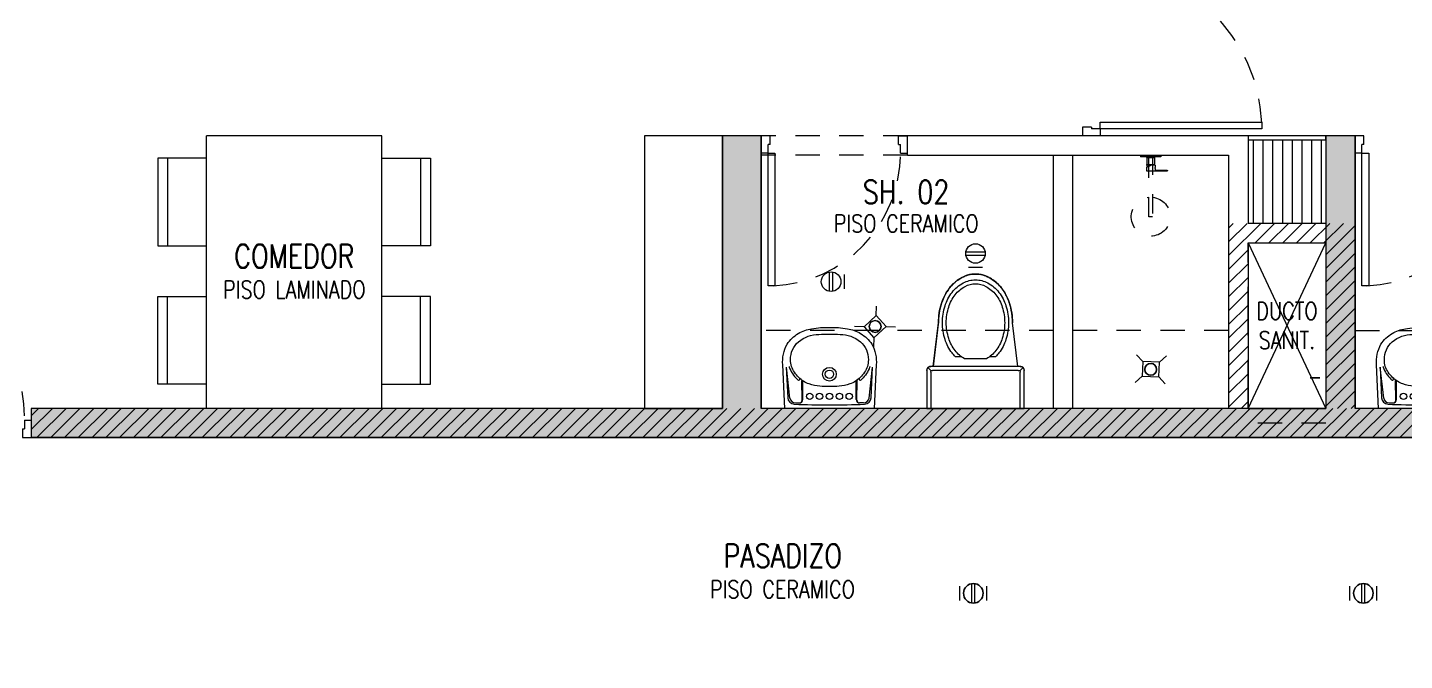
# Model space of a CAD drawing. Header units: millimetres. Extents: x 3738 to 3833, y 1327 to 1657.
# Drawn here: x 3781.5 to 3788.58, y 1488.12 to 1491.37 of the extents above; entities that cross this region are included whole.
import ezdxf
from ezdxf.enums import TextEntityAlignment as Align

# ---------------------------------------------------------------- set-up
doc = ezdxf.new("R2010")
doc.units = ezdxf.units.MM
for name, pattern in [('HIDDEN', [0.375, 0.25, -0.125]), ('HIDDEN2', [0.1875, 0.125, -0.0625]), ('X-REF_DP_Arquitectura$0$HIDDEN', [0.375, 0.25, -0.125])]:
    doc.linetypes.add(name, pattern=pattern)
doc.layers.get('0').update_dxf_attribs({"color": 251, "lineweight": 9})
for name, color, linetype, lineweight in [('A-07', 251, 'Continuous', 13), ('A-LINEAS', 251, 'Continuous', 13), ('A-MOBILIARIO', 251, 'Continuous', 13), ('A-MURO BAJO', 251, 'Continuous', 13), ('A-MUROS', 251, 'Continuous', 13), ('A-PROYECCIONES', 251, 'HIDDEN2', 13), ('A-SANITARIOS', 251, 'Continuous', 13), ('A-TEXTO-ACABADO PISO', 251, 'Continuous', 13), ('A-TEXTO-AMBIENTE', 251, 'Continuous', 13), ('A_20_Estructuras', 251, 'Continuous', 13), ('A_30_DispositivosSanit', 251, 'Continuous', 13), ('A_50_TextoAmbiente', 251, 'Continuous', 13), ('A_50_TextoIndicaciones', 251, 'Continuous', 13), ('A_50_Vigas', 251, 'X-REF_DP_Arquitectura$0$HIDDEN', 13), ('A_60_HatchEstructuras', 251, 'Continuous', 13), ('DLP_MOBILIARIO FIJO', 251, 'Continuous', 13), ('MURO CF 120', 251, 'Continuous', 13), ('MURO CF 60', 251, 'Continuous', 13)]:
    doc.layers.add(name, color=color, linetype=linetype, lineweight=lineweight)
doc.styles.add('ROMANS', font='romans.shx', dxfattribs={"width": 0.8})
pattern_1 = [(45, (131.3, -47.8), (-0.035355339, 0.035355339), [])]

# ---------------------------------------------------------------- blocks, each defined once
blk = doc.blocks.new('ESTRUC_P1')
at = {"layer": 'A_60_HatchEstructuras'}
h = blk.add_hatch(color=256, dxfattribs=at)
h.dxf.hatch_style = 1
h.paths.add_polyline_path([(21.1, -4.925), (21.525, -4.925), (21.525, -4.775), (19.25, -4.775), (19.25, -4.925), (20.9, -4.925), (20.9, -6.175), (18.5, -6.175), (18.5, -4.775), (18.35, -4.775), (18.35, -6.175), (15.45, -6.175), (15.45, -4.775), (15.25, -4.775), (15.25, -6.175), (11.7, -6.175), (11.7, -6.325), (21.1, -6.325)])
h.paths.add_polyline_path([(21.7, -7.525), (11.7, -7.525), (11.7, -7.675), (15.25, -7.675), (15.25, -9.075), (15.45, -9.075), (15.45, -7.675), (18.8, -7.675), (18.8, -9.075), (18.95, -9.075), (18.95, -7.675), (21.5, -7.675), (21.5, -8.925), (19.7, -8.925), (19.7, -9.075), (21.7, -9.075)])
at = {"layer": 'A_20_Estructuras'}
blk.add_lwpolyline([(21.1, -4.925), (21.525, -4.925), (21.525, -4.775), (19.25, -4.775), (19.25, -4.925), (20.9, -4.925), (20.9, -6.175), (18.5, -6.175), (18.5, -4.775), (18.35, -4.775), (18.35, -6.175), (15.45, -6.175), (15.45, -4.775), (15.25, -4.775), (15.25, -6.175), (11.7, -6.175), (11.7, -6.325), (21.1, -6.325)], close=True, dxfattribs=at)
at = {"layer": 'A_20_Estructuras', "linetype": 'HIDDEN', "ltscale": 0.5, "elevation": 0}
blk.add_lwpolyline([(18.35, -6.25), (17.95, -6.25)], dxfattribs=at)
at = {"layer": 'A_50_Vigas', "elevation": 0}
blk.add_lwpolyline([(17.95, -6.175), (17.95, -5.325), (18.35, -5.325)], dxfattribs=at)
blk = doc.blocks.new('*U258')
for p, q in [((0.01, 0.855), (0.01, 0.9)), ((0.055, 0.855), (0.01, 0.855)), ((0.1, 0.865), (0.055, 0.865)), ((0.055, 0.855), (0.055, 0.865)), ((0.1, 0.865), (0.1, 0.9)), ((0.055, 0.045), (0.01, 0.045)), ((0.01, 0.045), (0.01, 0)), ((0.055, 0.045), (0.055, 0.035)), ((0.1, 0.035), (0.055, 0.035)), ((0.1, 0.035), (0.1, 0))]:
    blk.add_line(p, q)
blk.add_lwpolyline([(0.93, 0.07), (0.93, 0.035), (0.1, 0.035), (0.1, 0.07)], close=True)
at = {"color": 7, "linetype": 'HIDDEN2'}
blk.add_arc((0.0995, 0.0339), 0.8311, 2.23015, 89.96723, dxfattribs=at)
blk = doc.blocks.new('*U281')
for p, q in [((0.01, 0.705), (0.01, 0.75)), ((0.1, 0.715), (0.055, 0.715)), ((0.055, 0.705), (0.055, 0.715)), ((0.1, 0.715), (0.1, 0.75)), ((0.055, 0.705), (0.01, 0.705)), ((0.055, 0.045), (0.01, 0.045)), ((0.01, 0.045), (0.01, 0)), ((0.055, 0.045), (0.055, 0.035)), ((0.1, 0.035), (0.055, 0.035)), ((0.1, 0.035), (0.1, 0))]:
    blk.add_line(p, q)
blk.add_lwpolyline([(0.78, 0.07), (0.78, 0.035), (0.1, 0.035), (0.1, 0.07)], close=True)
at = {"color": 7, "linetype": 'HIDDEN2'}
blk.add_arc((0.0996, 0.0341), 0.6809, 2.23015, 89.96723, dxfattribs=at)
blk = doc.blocks.new('BOWL-ITALGRIF_VARADERO_01')
for p, q in [((-0.2032, -0.1971), (-0.2208, -0.038)), ((0.2032, -0.1971), (0.2208, -0.038)), ((-0.1404, -0.2077), (-0.1424, -0.1083)), ((-0.1375, -0.205), (-0.1375, -0.1117)), ((0.1375, -0.205), (0.1375, -0.1117)), ((0.1404, -0.2077), (0.1424, -0.1083)), ((-0.1753, -0.222), (-0.1544, -0.222)), ((0.1753, -0.222), (0.1544, -0.222))]:
    blk.add_line(p, q)
for points in [[(-0.0917, 0.1589, -0.02989), (-0.0456, 0.1646, -0.007822), (0.0456, 0.1646, -0.02989), (0.0918, 0.1589, -0.091737), (0.1601, 0.1343, -0.112496), (0.2175, 0.0792, -0.147885), (0.2402, -0.0257), (0.23, -0.25), (-0.23, -0.25), (-0.2402, -0.0257, -0.147885), (-0.2175, 0.0792, -0.112496), (-0.1601, 0.1343, -0.091737)], [(-0.0496, -0.1363, -0.062677), (-0.1048, -0.1249, -0.110639), (-0.1576, -0.091, -0.120976), (-0.195, -0.0344, -0.061198), (-0.2, 0, -0.21707), (-0.1593, 0.092, -0.174983), (-0.0545, 0.1298, -0.010618), (0, 0.131, -0.010618), (0.0545, 0.1298, -0.174983), (0.1593, 0.092, -0.21707), (0.2, 0, -0.061198), (0.195, -0.0344, -0.120976), (0.1576, -0.091, -0.110639), (0.1048, -0.1249, -0.062677), (0.0496, -0.1363, -0.017583), (0, -0.138, -0.017583)]]:
    blk.add_lwpolyline(points, format="xyb", close=True)
for points in [[(-0.2216, -0.0381), (-0.2145, -0.1954, 0.390823), (-0.1807, -0.2288, 0.017524), (0.1807, -0.2288, 0.390823), (0.2145, -0.1954), (0.2216, -0.0381)], [(-0.2072, -0.035, 0.005), (-0.2064, -0.038, 0.121292), (-0.166, -0.0996, 0.007977), (-0.1624, -0.1031)], [(0.2072, -0.035, -0.005), (0.2064, -0.038, -0.121292), (0.166, -0.0996, -0.007977), (0.1624, -0.1031)]]:
    blk.add_lwpolyline(points, format="xyb")
for centre, radius in [((0, -0.075), 0.035), ((0, -0.075), 0.0215), ((-0.1015, -0.1885), 0.0165), ((-0.051, -0.1885), 0.0165), ((0, -0.1885), 0.0165), ((0.051, -0.1885), 0.0165), ((0.1015, -0.1885), 0.0165)]:
    blk.add_circle(centre, radius)
for centre, radius, start, end in [((-0.1583, -0.0987), 0.006, 226.64309, 46.64309), ((-0.1404, -0.1083), 0.002, 54.36186, 181.13739), ((-0.1355, -0.1117), 0.002, 56.71088, 180), ((0.1048, -0.1249), 9.094947017729287e-16, 0, 217.6714), ((0.1355, -0.1117), 0.002, 0, 123.28912), ((0.1404, -0.1083), 0.002, 358.86261, 125.63814), ((0.1583, -0.0987), 0.006, 133.35691, 313.35691), ((-0.1753, -0.194), 0.028, 186.31112, 270), ((-0.1545, -0.205), 0.017, 270, 0), ((-0.1544, -0.208), 0.014, 270, 1.13739), ((0.1545, -0.205), 0.017, 180, 270), ((0.1544, -0.208), 0.014, 178.86261, 270), ((0.1753, -0.194), 0.028, 270, 353.68888)]:
    blk.add_arc(centre, radius, start, end)
blk = doc.blocks.new('SIFON JET_PLANTA')
for p, q in [((-0.215, 0.2181, 0), (-0.44, 0.19, 0)), ((-0.215, -0.23, 0), (-0.215, 0.23, 0)), ((-0.2091, 0.2441, 0), (-0.1921, 0.2271, 0)), ((-0.195, 0.25, 0), (0, 0.25, 0)), ((-0.195, -0.22, 0), (-0.195, 0.22, 0)), ((-0.185, 0.23, 0), (0, 0.23, 0)), ((0, 0.25, 0), (0, -0.25, 0)), ((-0.265, 0.0718, 0), (-0.265, 0.1028, 0)), ((-0.255, -0.0562, 0), (-0.255, 0.0562, 0)), ((-0.265, -0.1028, 0), (-0.265, -0.0718, 0)), ((-0.215, -0.2181, 0), (-0.44, -0.19, 0)), ((-0.2091, -0.2441, 0), (-0.1921, -0.2271, 0)), ((0, -0.25, 0), (-0.195, -0.25, 0)), ((0, -0.23, 0), (-0.185, -0.23, 0))]:
    blk.add_line(p, q)
at = {"extrusion": (-2.64698e-23, 6.61744e-24, -1)}
for p, q in [((-0.4322, 0.191, 0), (-0.215, 0.2181, 0)), ((-0.215, 0.2278, 0), (-0.2149, 0.2323, 0)), ((-0.215, 0.2234, 0), (-0.215, 0.2278, 0)), ((-0.215, 0.2181, 0), (-0.215, 0.2234, 0)), ((-0.2149, 0.2323, 0), (-0.2142, 0.2356, 0)), ((-0.2142, 0.2356, 0), (-0.2129, 0.239, 0)), ((-0.2129, 0.239, 0), (-0.211, 0.2419, 0)), ((-0.211, 0.2419, 0), (-0.2091, 0.2441, 0)), ((-0.2091, 0.2441, 0), (-0.2077, 0.2455, 0)), ((-0.2077, 0.2455, 0), (-0.2055, 0.247, 0)), ((-0.2055, 0.247, 0), (-0.2007, 0.2492, 0)), ((-0.2007, 0.2492, 0), (-0.195, 0.25, 0)), ((-0.195, 0.25, 0), (-0.195, 0.25, 0)), ((-0.195, 0.25, 0), (-0.1605, 0.25, 0)), ((-0.1605, 0.25, 0), (-0.0975, 0.25, 0)), ((-0.0975, 0.25, 0), (-0.0323, 0.25, 0)), ((-0.0323, 0.25, 0), (0, 0.25, 0)), ((0, 0.25, 0), (0, -0.25, 0)), ((-0.6106, 0.1389, 0), (-0.6061, 0.142, 0)), ((-0.6061, 0.142, 0), (-0.6, 0.1461, 0)), ((-0.6, 0.1461, 0), (-0.5963, 0.1484, 0)), ((-0.5963, 0.1484, 0), (-0.5908, 0.1517, 0)), ((-0.5908, 0.1517, 0), (-0.5862, 0.1543, 0)), ((-0.5862, 0.1543, 0), (-0.5794, 0.158, 0)), ((-0.5794, 0.158, 0), (-0.5693, 0.1629, 0)), ((-0.5693, 0.1629, 0), (-0.5517, 0.1703, 0)), ((-0.5517, 0.1703, 0), (-0.5465, 0.1722, 0)), ((-0.5465, 0.1722, 0), (-0.5385, 0.1749, 0)), ((-0.5385, 0.1749, 0), (-0.5346, 0.176, 0)), ((-0.5346, 0.176, 0), (-0.5265, 0.1784, 0)), ((-0.5265, 0.1784, 0), (-0.5216, 0.1797, 0)), ((-0.5216, 0.1797, 0), (-0.5148, 0.1813, 0)), ((-0.5148, 0.1813, 0), (-0.5079, 0.1829, 0)), ((-0.5079, 0.1829, 0), (-0.5016, 0.1842, 0)), ((-0.5016, 0.1842, 0), (-0.4865, 0.1867, 0)), ((-0.4865, 0.1867, 0), (-0.4763, 0.188, 0)), ((-0.4763, 0.188, 0), (-0.4726, 0.1884, 0)), ((-0.4726, 0.1884, 0), (-0.4636, 0.1892, 0)), ((-0.4636, 0.1892, 0), (-0.4549, 0.1897, 0)), ((-0.4549, 0.1897, 0), (-0.449, 0.1899, 0)), ((-0.449, 0.1899, 0), (-0.44, 0.19, 0)), ((-0.44, 0.19, 0), (-0.4322, 0.191, 0)), ((-0.6722, 0.0699, 0), (-0.6705, 0.0728, 0)), ((-0.6705, 0.0728, 0), (-0.669, 0.0755, 0)), ((-0.669, 0.0755, 0), (-0.6672, 0.0785, 0)), ((-0.6672, 0.0785, 0), (-0.665, 0.082, 0)), ((-0.665, 0.082, 0), (-0.6634, 0.0845, 0)), ((-0.6634, 0.0845, 0), (-0.6611, 0.088, 0)), ((-0.6611, 0.088, 0), (-0.657, 0.0936, 0)), ((-0.657, 0.0936, 0), (-0.6534, 0.0984, 0)), ((-0.657, 0.0936, 0), (-0.657, 0.0936, 0)), ((-0.6534, 0.0984, 0), (-0.6503, 0.1023, 0)), ((-0.6534, 0.0984, 0), (-0.6534, 0.0984, 0)), ((-0.6503, 0.1023, 0), (-0.6453, 0.108, 0)), ((-0.6453, 0.108, 0), (-0.6386, 0.1152, 0)), ((-0.6386, 0.1152, 0), (-0.6326, 0.121, 0)), ((-0.6326, 0.121, 0), (-0.6299, 0.1235, 0)), ((-0.6299, 0.1235, 0), (-0.6251, 0.1276, 0)), ((-0.6251, 0.1276, 0), (-0.6206, 0.1314, 0)), ((-0.6206, 0.1314, 0), (-0.6168, 0.1344, 0)), ((-0.6168, 0.1344, 0), (-0.6106, 0.1389, 0)), ((-0.69, 0, 0), (-0.6899, 0.0044, 0)), ((-0.6899, 0.0044, 0), (-0.6897, 0.0096, 0)), ((-0.6897, 0.0096, 0), (-0.6893, 0.014, 0)), ((-0.6893, 0.014, 0), (-0.6887, 0.0194, 0)), ((-0.6887, 0.0194, 0), (-0.6881, 0.0236, 0)), ((-0.6881, 0.0236, 0), (-0.6872, 0.0284, 0)), ((-0.6881, 0.0236, 0), (-0.6881, 0.0236, 0)), ((-0.6872, 0.0284, 0), (-0.6867, 0.031, 0)), ((-0.6867, 0.031, 0), (-0.6855, 0.0361, 0)), ((-0.6855, 0.0361, 0), (-0.6838, 0.0421, 0)), ((-0.6855, 0.0361, 0), (-0.6855, 0.0361, 0)), ((-0.6838, 0.0421, 0), (-0.6819, 0.048, 0)), ((-0.6838, 0.0421, 0), (-0.6838, 0.0421, 0)), ((-0.6819, 0.048, 0), (-0.6804, 0.0521, 0)), ((-0.6804, 0.0521, 0), (-0.6793, 0.0547, 0)), ((-0.6793, 0.0547, 0), (-0.6779, 0.0582, 0)), ((-0.6779, 0.0582, 0), (-0.6745, 0.0655, 0)), ((-0.6745, 0.0655, 0), (-0.6722, 0.0699, 0)), ((-0.6745, 0.0655, 0), (-0.6745, 0.0655, 0)), ((-0.6899, -0.0065, 0), (-0.69, 0, 0)), ((-0.6896, -0.0111, 0), (-0.6899, -0.0065, 0)), ((-0.6891, -0.0164, 0), (-0.6896, -0.0111, 0)), ((-0.6881, -0.0232, 0), (-0.6891, -0.0164, 0)), ((-0.6876, -0.0264, 0), (-0.6881, -0.0232, 0)), ((-0.687, -0.0296, 0), (-0.6876, -0.0264, 0)), ((-0.6864, -0.0321, 0), (-0.687, -0.0296, 0)), ((-0.6855, -0.0361, 0), (-0.6864, -0.0321, 0)), ((-0.6838, -0.0419, 0), (-0.6855, -0.0361, 0)), ((-0.6827, -0.0457, 0), (-0.6838, -0.0419, 0)), ((-0.6814, -0.0492, 0), (-0.6827, -0.0457, 0)), ((-0.6803, -0.0522, 0), (-0.6814, -0.0492, 0)), ((-0.6792, -0.0551, 0), (-0.6803, -0.0522, 0)), ((-0.6779, -0.0581, 0), (-0.6792, -0.0551, 0)), ((-0.677, -0.0602, 0), (-0.6779, -0.0581, 0)), ((-0.6751, -0.0642, 0), (-0.677, -0.0602, 0)), ((-0.6722, -0.0699, 0), (-0.6751, -0.0642, 0)), ((-0.6706, -0.0727, 0), (-0.6722, -0.0699, 0)), ((-0.6679, -0.0774, 0), (-0.6706, -0.0727, 0)), ((-0.6646, -0.0826, 0), (-0.6679, -0.0774, 0)), ((-0.6623, -0.0862, 0), (-0.6646, -0.0826, 0)), ((-0.6599, -0.0897, 0), (-0.6623, -0.0862, 0)), ((-0.6554, -0.0958, 0), (-0.6599, -0.0897, 0)), ((-0.6494, -0.1032, 0), (-0.6554, -0.0958, 0)), ((-0.6458, -0.1074, 0), (-0.6494, -0.1032, 0)), ((-0.64, -0.1137, 0), (-0.6458, -0.1074, 0)), ((-0.6379, -0.1158, 0), (-0.64, -0.1137, 0)), ((-0.6347, -0.119, 0), (-0.6379, -0.1158, 0)), ((-0.6335, -0.1201, 0), (-0.6347, -0.119, 0)), ((-0.6347, -0.119, 0), (-0.6347, -0.119, 0)), ((-0.6318, -0.1217, 0), (-0.6335, -0.1201, 0)), ((-0.6305, -0.123, 0), (-0.6318, -0.1217, 0)), ((-0.6318, -0.1217, 0), (-0.6318, -0.1217, 0)), ((-0.6288, -0.1244, 0), (-0.6305, -0.123, 0)), ((-0.6276, -0.1255, 0), (-0.6288, -0.1244, 0)), ((-0.6262, -0.1268, 0), (-0.6276, -0.1255, 0)), ((-0.6245, -0.1281, 0), (-0.6262, -0.1268, 0)), ((-0.6235, -0.1291, 0), (-0.6245, -0.1281, 0)), ((-0.6245, -0.1281, 0), (-0.6245, -0.1281, 0)), ((-0.6223, -0.13, 0), (-0.6235, -0.1291, 0)), ((-0.6215, -0.1307, 0), (-0.6223, -0.13, 0)), ((-0.6204, -0.1315, 0), (-0.6215, -0.1307, 0)), ((-0.6193, -0.1324, 0), (-0.6204, -0.1315, 0)), ((-0.6179, -0.1335, 0), (-0.6193, -0.1324, 0)), ((-0.6168, -0.1344, 0), (-0.6179, -0.1335, 0)), ((-0.6153, -0.1355, 0), (-0.6168, -0.1344, 0)), ((-0.6142, -0.1363, 0), (-0.6153, -0.1355, 0)), ((-0.612, -0.1379, 0), (-0.6142, -0.1363, 0)), ((-0.6086, -0.1403, 0), (-0.612, -0.1379, 0)), ((-0.607, -0.1415, 0), (-0.6086, -0.1403, 0)), ((-0.6058, -0.1422, 0), (-0.607, -0.1415, 0)), ((-0.6039, -0.1435, 0), (-0.6058, -0.1422, 0)), ((-0.602, -0.1448, 0), (-0.6039, -0.1435, 0)), ((-0.6004, -0.1458, 0), (-0.602, -0.1448, 0)), ((-0.5987, -0.1469, 0), (-0.6004, -0.1458, 0)), ((-0.5964, -0.1483, 0), (-0.5987, -0.1469, 0)), ((-0.595, -0.1492, 0), (-0.5964, -0.1483, 0)), ((-0.5936, -0.15, 0), (-0.595, -0.1492, 0)), ((-0.5918, -0.1511, 0), (-0.5936, -0.15, 0)), ((-0.5896, -0.1524, 0), (-0.5918, -0.1511, 0)), ((-0.5871, -0.1538, 0), (-0.5896, -0.1524, 0)), ((-0.5833, -0.1559, 0), (-0.5871, -0.1538, 0)), ((-0.5781, -0.1587, 0), (-0.5833, -0.1559, 0)), ((-0.5759, -0.1598, 0), (-0.5781, -0.1587, 0)), ((-0.5738, -0.1608, 0), (-0.5759, -0.1598, 0)), ((-0.5702, -0.1625, 0), (-0.5738, -0.1608, 0)), ((-0.5675, -0.1637, 0), (-0.5702, -0.1625, 0)), ((-0.5659, -0.1645, 0), (-0.5675, -0.1637, 0)), ((-0.5644, -0.1652, 0), (-0.5659, -0.1645, 0)), ((-0.5614, -0.1664, 0), (-0.5644, -0.1652, 0)), ((-0.5598, -0.1671, 0), (-0.5614, -0.1664, 0)), ((-0.5568, -0.1683, 0), (-0.5598, -0.1671, 0)), ((-0.5543, -0.1693, 0), (-0.5568, -0.1683, 0)), ((-0.551, -0.1706, 0), (-0.5543, -0.1693, 0)), ((-0.5491, -0.1713, 0), (-0.551, -0.1706, 0)), ((-0.5465, -0.1722, 0), (-0.5491, -0.1713, 0)), ((-0.5449, -0.1728, 0), (-0.5465, -0.1722, 0)), ((-0.5428, -0.1735, 0), (-0.5449, -0.1728, 0)), ((-0.5412, -0.174, 0), (-0.5428, -0.1735, 0)), ((-0.5385, -0.1749, 0), (-0.5412, -0.174, 0)), ((-0.5352, -0.1759, 0), (-0.5385, -0.1749, 0)), ((-0.5385, -0.1749, 0), (-0.5385, -0.1749, 0)), ((-0.5321, -0.1768, 0), (-0.5352, -0.1759, 0)), ((-0.5296, -0.1775, 0), (-0.5321, -0.1768, 0)), ((-0.5267, -0.1783, 0), (-0.5296, -0.1775, 0)), ((-0.5238, -0.1791, 0), (-0.5267, -0.1783, 0)), ((-0.5267, -0.1783, 0), (-0.5267, -0.1783, 0)), ((-0.5217, -0.1796, 0), (-0.5238, -0.1791, 0)), ((-0.5177, -0.1807, 0), (-0.5217, -0.1796, 0)), ((-0.5151, -0.1813, 0), (-0.5177, -0.1807, 0)), ((-0.5118, -0.1821, 0), (-0.5151, -0.1813, 0)), ((-0.5094, -0.1826, 0), (-0.5118, -0.1821, 0)), ((-0.5066, -0.1832, 0), (-0.5094, -0.1826, 0)), ((-0.5022, -0.184, 0), (-0.5066, -0.1832, 0)), ((-0.4974, -0.1849, 0), (-0.5022, -0.184, 0)), ((-0.495, -0.1854, 0), (-0.4974, -0.1849, 0)), ((-0.4974, -0.1849, 0), (-0.4974, -0.1849, 0)), ((-0.4936, -0.1856, 0), (-0.495, -0.1854, 0)), ((-0.4916, -0.1859, 0), (-0.4936, -0.1856, 0)), ((-0.4884, -0.1864, 0), (-0.4916, -0.1859, 0)), ((-0.4862, -0.1867, 0), (-0.4884, -0.1864, 0)), ((-0.4824, -0.1872, 0), (-0.4862, -0.1867, 0)), ((-0.4812, -0.1874, 0), (-0.4824, -0.1872, 0)), ((-0.4785, -0.1877, 0), (-0.4812, -0.1874, 0)), ((-0.4761, -0.188, 0), (-0.4785, -0.1877, 0)), ((-0.4735, -0.1883, 0), (-0.4761, -0.188, 0)), ((-0.4695, -0.1887, 0), (-0.4735, -0.1883, 0)), ((-0.4651, -0.189, 0), (-0.4695, -0.1887, 0)), ((-0.4639, -0.1891, 0), (-0.4651, -0.189, 0)), ((-0.4651, -0.189, 0), (-0.4651, -0.189, 0)), ((-0.4619, -0.1893, 0), (-0.4639, -0.1891, 0)), ((-0.4592, -0.1894, 0), (-0.4619, -0.1893, 0)), ((-0.4568, -0.1896, 0), (-0.4592, -0.1894, 0)), ((-0.455, -0.1897, 0), (-0.4568, -0.1896, 0)), ((-0.4518, -0.1898, 0), (-0.455, -0.1897, 0)), ((-0.449, -0.1899, 0), (-0.4518, -0.1898, 0)), ((-0.4467, -0.1899, 0), (-0.449, -0.1899, 0)), ((-0.4428, -0.19, 0), (-0.4467, -0.1899, 0)), ((-0.44, -0.19, 0), (-0.4428, -0.19, 0)), ((-0.215, -0.2181, 0), (-0.44, -0.19, 0)), ((-0.215, -0.227, 0), (-0.215, -0.2181, 0)), ((-0.215, -0.23, 0), (-0.215, -0.227, 0)), ((-0.2147, -0.2335, 0), (-0.215, -0.23, 0)), ((-0.2138, -0.2369, 0), (-0.2147, -0.2335, 0)), ((-0.2126, -0.2395, 0), (-0.2138, -0.2369, 0)), ((-0.2138, -0.2369, 0), (-0.2138, -0.2369, 0)), ((-0.2108, -0.2423, 0), (-0.2126, -0.2395, 0)), ((-0.2126, -0.2395, 0), (-0.2126, -0.2395, 0)), ((-0.2091, -0.2441, 0), (-0.2108, -0.2423, 0)), ((-0.2108, -0.2423, 0), (-0.2108, -0.2423, 0)), ((-0.2108, -0.2423, 0), (-0.2108, -0.2423, 0)), ((-0.209, -0.244, 0), (-0.2091, -0.2441, 0)), ((-0.2067, -0.2462, 0), (-0.209, -0.244, 0)), ((-0.209, -0.244, 0), (-0.209, -0.244, 0)), ((-0.2029, -0.2484, 0), (-0.2067, -0.2462, 0)), ((-0.2067, -0.2462, 0), (-0.2067, -0.2462, 0)), ((-0.1995, -0.2495, 0), (-0.2029, -0.2484, 0)), ((-0.2029, -0.2484, 0), (-0.2029, -0.2484, 0)), ((-0.195, -0.25, 0), (-0.1995, -0.2495, 0)), ((0, -0.25, 0), (-0.195, -0.25, 0))]:
    blk.add_line(p, q, dxfattribs=at)
at = {"elevation": 0}
for points in [[(-0.265, 0.1028, 0.0362), (-0.2844, 0.1202, 0.08725), (-0.3535, 0.1565, 0.077598), (-0.44, 0.17, 0.077598), (-0.5265, 0.1565, 0.08725), (-0.5956, 0.1202, 0.105601), (-0.6443, 0.0627, 0.12364), (-0.66, 0, 0.12364), (-0.6443, -0.0627, 0.105601), (-0.5956, -0.1202, 0.08725), (-0.5265, -0.1565, 0.077598), (-0.44, -0.17, 0.077598)], [(-0.255, 0.0562, 0.100268), (-0.2967, 0.1044, 0.08725), (-0.3596, 0.1374, 0.077598), (-0.44, 0.15, 0.077598), (-0.5204, 0.1374, 0.08725), (-0.5833, 0.1044, 0.105601), (-0.6266, 0.0532, 0.12364), (-0.64, 0, 0.12364), (-0.6266, -0.0532, 0.105601), (-0.5833, -0.1044, 0.08725), (-0.5204, -0.1374, 0.077598), (-0.44, -0.15, 0.077598)], [(-0.44, -0.15, 0.077598), (-0.3596, -0.1374, 0.08725), (-0.2967, -0.1044, 0.100268), (-0.255, -0.0562, 0.12364)], [(-0.44, -0.17, 0.077598), (-0.3535, -0.1565, 0.08725), (-0.2844, -0.1202, 0.0362), (-0.265, -0.1028, 0.12364)]]:
    blk.add_lwpolyline(points, format="xyb", dxfattribs=at)
for centre, radius, start, end in [((-0.195, 0.23, 0), 0.02, 90, 180), ((-0.185, 0.22, 0), 0.01, 90, 180), ((-0.4613, -0.0702, 0), 0.257, 107.47412, 127.23483), ((-0.44, -0.1379, 0), 0.3279, 90, 107.47412), ((-0.4939, -0.0273, 0), 0.203, 127.23483, 151.40883), ((-0.544, 0, 0), 0.146, 151.40883, 180), ((-0.544, 0, 0), 0.146, 180, 208.59117), ((-0.4939, 0.0273, 0), 0.203, 208.59117, 232.76517), ((-0.4613, 0.0702, 0), 0.257, 232.76517, 252.52588), ((-0.44, 0.1379, 0), 0.3279, 252.52588, 270), ((-0.195, -0.23, 0), 0.02, 180, 270), ((-0.185, -0.22, 0), 0.01, 180, 270)]:
    blk.add_arc(centre, radius, start, end)
blk = doc.blocks.new('ducha marsano')
at = {"linetype": 'HIDDEN2', "ltscale": 0.5, "extrusion": (-4.9425e-10, -7.91123e-10, -1)}
for p, q in [((-0.01, 0), (0.01, 0)), ((0.01, 0), (0.01, -0.3155)), ((-0.0205, -0.08), (-0.0205, -0.0601)), ((-0.0155, -0.058), (-0.0157, -0.058)), ((-0.01, -0.3155), (-0.01, 0)), ((0.0225, -0.0515), (-0.0001, -0.0515)), ((0.0225, -0.0515), (0.0225, -0.0627)), ((0.0225, -0.0682), (0.0225, -0.077)), ((0.021, -0.0815), (-0.019, -0.0815)), ((0.025, -0.0815), (0.021, -0.0815)), ((0.0225, -0.077), (0.025, -0.077)), ((0.025, -0.077), (0.0771, -0.077)), ((0.0771, -0.0815), (0.025, -0.0815)), ((0.0771, -0.077), (0.0816, -0.077)), ((0.0816, -0.0815), (0.0771, -0.0815)), ((0.0816, -0.077), (0.082, -0.077)), ((0.082, -0.0815), (0.0816, -0.0815)), ((0.082, -0.077), (0.084, -0.077)), ((0.084, -0.0815), (0.082, -0.0815)), ((0.0855, -0.0785), (0.0855, -0.08)), ((0.01, -0.3155), (-0.01, -0.3155))]:
    blk.add_line(p, q, dxfattribs=at)
for centre, radius, start, end in [((-0.0004, -0.0462), 0.02, 323.95812, 354.92979), ((0.0004, -0.0462), 0.02, 185.07021, 195.2705), ((0.019, -0.08), 0.0015, 270, 360), ((-0.084, -0.0785), 0.0015, 90, 180), ((-0.084, -0.08), 0.0015, 180, 270), ((0, -0.3155), 0.1, 95.73917, 84.26083)]:
    blk.add_arc(centre, radius, start, end, dxfattribs=at)
at = {"linetype": 'HIDDEN2', "ltscale": 0.5, "extrusion": (-4.94252e-10, -7.91124e-10, -1)}
blk.add_ellipse((0, -0.0515), major_axis=(-0.0225, -0.0095), ratio=0.001448, start_param=0.425436, end_param=1.567366, dxfattribs=at)
at = {"linetype": 'HIDDEN2', "ltscale": 0.5}
for points, degree in [([(-0.0305, 0), (0, 0), (0.0305, 0)], 2), ([(0.0305, 0), (0.0415, 0), (0.0525, 0)], 2), ([(0.0525, 0), (0.0525, -0.0038), (0.0525, -0.0075)], 2), ([(-0.0525, 0), (-0.0525, -0.0038), (-0.0525, -0.0075)], 2), ([(-0.0525, 0), (-0.0415, 0), (-0.0305, 0)], 2), ([(-0.0525, -0.0075), (-0.0525, -0.0075), (-0.0525, -0.0075)], 2), ([(0.0305, -0.008), (0, -0.008), (-0.0305, -0.008)], 2), ([(-0.0215, -0.008), (-0.0215, -0.0093), (-0.0215, -0.0105)], 2), ([(-0.021, -0.011), (-0.007, -0.011), (0.007, -0.011), (0.021, -0.011)], 3), ([(-0.02, -0.011), (-0.02, -0.0294), (-0.02, -0.0477)], 2), ([(-0.0197, -0.048), (0, -0.048), (0.0197, -0.048)], 2), ([(0.02, -0.011), (0.02, -0.0294), (0.02, -0.0477)], 2), ([(0.0215, -0.008), (0.0215, -0.0093), (0.0215, -0.0105)], 2)]:
    blk.add_open_spline(points, degree=degree, dxfattribs=at)
for points, weights in [([(-0.0525, -0.0075), (-0.0525, -0.0075), (-0.0525, -0.0075)], [1, 0.990847086912, 0.982266230892]), ([(-0.052, -0.008), (-0.0525, -0.008), (-0.0525, -0.0075)], [1, 0.707106781193, 1]), ([(-0.0215, -0.0105), (-0.0215, -0.011), (-0.021, -0.011)], [1, 0.70710678154, 1]), ([(-0.02, -0.0477), (-0.02, -0.048), (-0.0197, -0.048)], [1, 0.707106780138, 1]), ([(0.02, -0.0477), (0.02, -0.048), (0.0197, -0.048)], [1, 0.707106779703, 1]), ([(0.0211, -0.011), (0.0211, -0.011), (0.021, -0.011)], [1, 0.992411795776, 1]), ([(0.052, -0.008), (0.0521, -0.008), (0.0521, -0.008)], [1, 0.992411795771, 1])]:
    blk.add_rational_spline(points, weights, degree=2, dxfattribs=at)
for points, knots in [([(-0.0305, -0.008), (-0.0332, -0.008), (-0.0374, -0.008), (-0.0424, -0.008), (-0.0458, -0.008), (-0.0486, -0.008), (-0.0512, -0.008), (-0.052, -0.008), (-0.052, -0.008)], [0, 0, 0, 0, 8.104572, 12.495263, 16.885954, 21.276645, 25.667336, 33.771908, 33.771908, 33.771908, 33.771908]), ([(0.0225, -0.0682), (0.0225, -0.0682), (0.0225, -0.0682), (0.0225, -0.0679), (0.0224, -0.0677), (0.0224, -0.0672), (0.0224, -0.0669), (0.0223, -0.0662), (0.0223, -0.0658), (0.0223, -0.0652), (0.0223, -0.0648), (0.0224, -0.0641), (0.0224, -0.0638), (0.0224, -0.0633), (0.0225, -0.0631), (0.0225, -0.0628), (0.0225, -0.0627), (0.0225, -0.0627)], [0.4148436, 0.4148436, 0.4148436, 0.4148436, 0.5185541, 0.5185541, 0.6222645, 0.6222645, 0.7259759, 0.7259759, 0.8296873, 0.8296873, 0.9333987, 0.9333987, 1.03711, 1.03711, 1.1408205, 1.1408205, 1.2445309, 1.2445309, 1.2445309, 1.2445309]), ([(0.052, -0.008), (0.052, -0.008), (0.0512, -0.008), (0.0486, -0.008), (0.0458, -0.008), (0.0424, -0.008), (0.0374, -0.008), (0.0332, -0.008), (0.0305, -0.008)], [0, 0, 0, 0, 8.104572, 12.495263, 16.885954, 21.276645, 25.667336, 33.771908, 33.771908, 33.771908, 33.771908])]:
    blk.add_open_spline(points, degree=3, knots=knots, dxfattribs=at)
for points, weights, degree, knots in [([(0.0211, -0.011), (0.0211, -0.011), (0.0211, -0.011), (0.0211, -0.011), (0.0214, -0.0109), (0.0215, -0.0107), (0.0215, -0.0105)], [0.918641037743, 0.918640949346, 0.918640860949, 0.918640772552, 0.789223156395, 0.789223156395, 0.918640772552], 3, [0.1238988, 0.1238988, 0.1238988, 0.1238988, 0.1238993, 0.1238993, 0.1238993, 0.78603, 0.78603, 0.78603, 0.78603]), ([(0.0521, -0.008), (0.0521, -0.008), (0.0521, -0.008), (0.0525, -0.0079), (0.0525, -0.0075)], [0.918641037749, 0.918640905153, 0.918640772558, 0.724517853988, 0.918640772558], 2, [0.1238988, 0.1238988, 0.1238988, 0.1238993, 0.1238993, 0.7860311, 0.7860311, 0.7860311])]:
    blk.add_rational_spline(points, weights, degree=degree, knots=knots, dxfattribs=at)
blk = doc.blocks.new('A$C72FD42DB')
for p, q in [((0.3255, 1.4, 0), (1.2255, 1.4, 0)), ((0.3255, 0), (0.3255, 1.4, 0)), ((1.2255, 0), (1.2255, 1.4, 0)), ((0.3255, 0), (1.2255, 0))]:
    blk.add_line(p, q)
for points in [[(0.3255, 1.285), (0.0755, 1.285), (0.0755, 0.835), (0.3255, 0.835)], [(0.1255, 1.285), (0.1255, 0.835)], [(1.2255, 1.285), (1.4755, 1.285), (1.4755, 0.835), (1.2255, 0.835)], [(1.4255, 1.285), (1.4255, 0.835)], [(0.3255, 0.125), (0.0755, 0.125), (0.0755, 0.575), (0.3255, 0.575)], [(0.1255, 0.125), (0.1255, 0.575)], [(1.2255, 0.125), (1.4755, 0.125), (1.4755, 0.575), (1.2255, 0.575)], [(1.4255, 0.125), (1.4255, 0.575)]]:
    blk.add_lwpolyline(points)
blk = doc.blocks.new('DPTO 75.2')
at = {"layer": 'DLP_MOBILIARIO FIJO'}
h = blk.add_hatch(dxfattribs=at)
h.set_pattern_fill('_USER', color=8, scale=0.05, angle=270, pattern_type=0)
h.set_pattern_definition([(270, (7.20001, 1.149994), (0.05, -9e-18), [])])
h.paths.add_polyline_path([(7.55, 1.1), (7.15, 1.1), (7.15, 1.53), (7.55, 1.53)])
at = {"layer": 'A-LINEAS'}
for p, q in [((7.15, 0.15, 0), (7.55, 1, 0)), ((7.15, 1, 0), (7.55, 0.15, 0))]:
    blk.add_line(p, q, dxfattribs=at)
at = {"layer": 'A-MURO BAJO'}
for p, q in [((6.15, 0.15, 0), (6.15, 1.45, 0)), ((6.25, 0.15, 0), (6.25, 1.45, 0))]:
    blk.add_line(p, q, dxfattribs=at)
at = {"layer": 'A-MURO BAJO', "elevation": 0}
blk.add_lwpolyline([(4.45, 1.55), (4.05, 1.55), (4.05, 0.15), (4.45, 0.15)], close=True, dxfattribs=at)
at = {"layer": 'A-MUROS'}
for p, q in [((4.65, 1.55, 0), (4.45, 1.55, 0)), ((4.45, 1.55, 0), (4.45, 0.15, 0)), ((4.65, 1.55, 0), (4.65, 0.15, 0)), ((7.15, 1.55, 0), (5.4, 1.55, 0)), ((5.4, 1.45, 0), (5.4, 1.55, 0)), ((7.15, 1.55, 0), (7.15, 1.1, 0)), ((7.55, 1.55, 0), (7.55, 1.1, 0)), ((7.7, 1.55, 0), (7.55, 1.55, 0)), ((7.7, 1.55, 0), (7.7, 0.15, 0)), ((5.4, 1.45, 0), (7.05, 1.45, 0)), ((7.05, 1.45, 0), (7.05, 0.15, 0)), ((7.55, 1.1, 0), (7.15, 1.1, 0)), ((7.15, 1, 0), (7.15, 0.15, 0)), ((7.15, 1, 0), (7.55, 1, 0)), ((7.55, 1, 0), (7.55, 0.15, 0)), ((4.45, 0.15, 0), (0.9, 0.15, 0)), ((0.9, 0.15, 0), (0.9, 0, 0)), ((7.05, 0.15, 0), (4.65, 0.15, 0)), ((7.15, 0.15, 0), (7.55, 0.15, 0)), ((10.1, 0.15, 0), (7.7, 0.15, 0)), ((10.3, 0, 0), (0.9, 0, 0))]:
    blk.add_line(p, q, dxfattribs=at)
at = {"layer": 'A-PROYECCIONES'}
for p, q in [((5.4, 1.55, 0), (4.65, 1.55, 0)), ((5.4, 1.45, 0), (4.65, 1.45, 0)), ((7.05, 0.55, 0), (4.65, 0.55, 0)), ((7.7, 0.55, 0), (10.1, 0.55, 0))]:
    blk.add_line(p, q, dxfattribs=at)
at = {"layer": 'DLP_MOBILIARIO FIJO', "elevation": 0}
blk.add_lwpolyline([(7.15, 1.55), (7.15, 1.53), (7.55, 1.53), (7.55, 1.55)], close=True, dxfattribs=at)
at = {"layer": 'A-MOBILIARIO'}
blk.add_blockref('*U258', (6.29, 1.55, 0), dxfattribs=at)
at = {"layer": 'A-MOBILIARIO', "xscale": -1}
blk.add_blockref('A$C72FD42DB', (3.0255, 0.15, 0), dxfattribs=at)
at = {"layer": 'A-MOBILIARIO', "rotation": 270}
for p in [(4.65, 1.56, 0), (7.7, 1.56, 0)]:
    blk.add_blockref('*U281', p, dxfattribs=at)
at = {"layer": 'A-MOBILIARIO', "xscale": -1, "rotation": 270}
blk.add_blockref('*U258', (0, -0.01, 0), dxfattribs=at)
at = {"layer": 'A-SANITARIOS', "extrusion": (-4.9425e-10, -7.91123e-10, -1), "xscale": -0.9999999999999984, "rotation": 359.9999992996426}
blk.add_blockref('ducha marsano', (-6.65, 1.45, 0), dxfattribs=at)
at = {"layer": 'A-SANITARIOS', "extrusion": (-4.49068e-08, -3.60286e-08, -1), "zscale": -1.000000000000003, "rotation": 270.0000013312232}
blk.add_blockref('SIFON JET_PLANTA', (-5.75, 0.15, 0), dxfattribs=at)
at = {"layer": 'A-SANITARIOS'}
for p in [(5, 0.4, 0), (8.05, 0.4, 0)]:
    blk.add_blockref('BOWL-ITALGRIF_VARADERO_01', p, dxfattribs=at)
blk = doc.blocks.new('TF_P1')
blk.add_blockref('DPTO 75.2', (12.15, 4.725, 0))
blk = doc.blocks.new('TEXTO AMBIENTES P1')
at = {"layer": 'A-TEXTO-ACABADO PISO', "char_height": 0.09, "attachment_point": 2, "style": 'ROMANS'}
for s, insert in [('PISO CERAMICO', (16.1941, -5.1808)), ('PISO LAMINADO', (13.0512, -5.52))]:
    blk.add_mtext_dynamic_manual_height_columns(s, width=1.20225, gutter_width=12.5, heights=[0], dxfattribs=dict(at, insert=insert))
at = {"layer": 'A-TEXTO-ACABADO PISO', "insert": (15.5586, -7.0597, 0), "char_height": 0.09, "attachment_point": 2, "rotation": 0.00002, "style": 'ROMANS'}
blk.add_mtext_dynamic_manual_height_columns('PISO CERAMICO', width=1.20225, gutter_width=12.5, heights=[0], dxfattribs=at)
at = {"layer": 'A-TEXTO-AMBIENTE', "style": 'ROMANS', "width": 0.8}
for s, p in [('SH. 02', (16.1938, -5.1234)), ('COMEDOR', (13.0512, -5.4534)), ('PASADIZO', (15.5602, -6.9918))]:
    blk.add_text(s, height=0.12, dxfattribs=at).set_placement(p, align=Align.CENTER)
blk = doc.blocks.new('TEXTO DUCTOS P1')
at = {"layer": 'A_50_TextoIndicaciones', "insert": (18.15, -5.75, 0), "char_height": 0.09, "width": 0.4157, "attachment_point": 5, "style": 'ROMANS'}
blk.add_mtext('\\pxsm1,t16;DUCTO SANIT.', dxfattribs=at)
blk = doc.blocks.new('R')
at = {"layer": 'A_30_DispositivosSanit', "linetype": 'Continuous'}
for p, q in [((-0.0083, -0.0497), (-0.0083, 0.0497)), ((0.0083, -0.0497), (0.0083, 0.0497)), ((0.0694, -0.0367), (0.0694, 0.0367))]:
    blk.add_line(p, q, dxfattribs=at)
blk.add_circle((0, 0), 0.0504, dxfattribs=at)
blk = doc.blocks.new('0-sumidero')
for p, q in [((-0.0421, 0.0382), (-0.0763, 0.0724)), ((0.0435, 0.0382), (0.0777, 0.0724)), ((0.0435, 0.0382), (-0.0421, 0.0382)), ((-0.0421, 0.0382), (-0.0421, -0.0369)), ((0.0435, -0.0369), (0.0435, 0.0382)), ((-0.0421, -0.0369), (-0.0763, -0.0711)), ((-0.0421, -0.0369), (0.0435, -0.0369)), ((0.0435, -0.0369), (0.0777, -0.0711))]:
    blk.add_line(p, q)
blk.add_circle((0, 0), 0.0303)
blk = doc.blocks.new('sum')
at = {"layer": 'A_30_DispositivosSanit', "rotation": 45.00000007321594}
blk.add_blockref('0-sumidero', (0, 0), dxfattribs=at)
blk = doc.blocks.new('trampa')
at = {"layer": 'A_30_DispositivosSanit'}
blk.add_circle((0.0015, 0.0015), 0.0303, dxfattribs=at)
blk = doc.blocks.new('is-des-tf_28.02.2025')
at = {"layer": 'A_30_DispositivosSanit', "lineweight": 25}
blk.add_lwpolyline([(-24.3822, 4.431), (-24.4314, 4.431)], dxfattribs=at)
at = {"layer": 'A_30_DispositivosSanit', "linetype": 'Continuous', "rotation": 270}
blk.add_blockref('R', (-26.15, 5.0704, 0), dxfattribs=at)
at = {"layer": 'A_30_DispositivosSanit', "linetype": 'Continuous'}
for p in [(-26.8915, 4.9256, 0), (-26.1609, 3.325, 0), (-24.1577, 3.325, 0), (-24.1577, 3.325, 0)]:
    blk.add_blockref('R', p, dxfattribs=at)
at = {"layer": 'A_30_DispositivosSanit'}
for p, rotation in [((-26.6655, 4.6955, 0), 177.719034950772), ((-25.25, 4.475), 312.7190349507719)]:
    blk.add_blockref('sum', p, dxfattribs=dict(at, rotation=rotation))
at = {"layer": 'A_30_DispositivosSanit', "xscale": -1}
for p, rotation in [((-26.667, 4.6971, 0), 180), ((-25.25, 4.4728), 314.9999999999997)]:
    blk.add_blockref('trampa', p, dxfattribs=dict(at, rotation=rotation))
at = {"layer": 'A_30_DispositivosSanit', "linetype": 'Continuous', "xscale": -1}
for p in [(-26.1609, 3.325, 0), (-24.1577, 3.325, 0), (-24.1577, 3.325, 0)]:
    blk.add_blockref('R', p, dxfattribs=at)
blk = doc.blocks.new('TORRE F HATCH CORTAFUEGO')
at = {"layer": 'MURO CF 120'}
h = blk.add_hatch(dxfattribs=at)
h.set_pattern_fill('_USER', color=256, scale=0.05, angle=45, style=0, pattern_type=0)
h.set_pattern_definition(pattern_1)
h.paths.add_polyline_path([(-35.65, 7.675), (-35.65, 7.525), (-29.35, 7.525), (-29.35, 7.675)])
h = blk.add_hatch(dxfattribs=at)
h.set_pattern_fill('_USER', color=256, scale=0.05, angle=45, style=0, pattern_type=0)
h.set_pattern_definition(pattern_1)
h.paths.add_polyline_path([(-29.35, 7.675), (-29.35, 7.525), (-26.25, 7.525), (-26.25, 7.675)])
at = {"layer": 'MURO CF 60'}
h = blk.add_hatch(dxfattribs=at)
h.set_pattern_fill('_USER', color=256, scale=0.05, angle=45, pattern_type=0)
h.set_pattern_definition([(45, (-21.67, -43.67528), (-0.03535534, 0.03535534), [])])
h.paths.add_polyline_path([(-29.4, 7.675), (-29.5, 7.675), (-29.5, 8.625), (-28.85, 8.625), (-28.85, 7.675), (-29, 7.675), (-29, 8.525), (-29.4, 8.525)])

msp = doc.modelspace()

# ---------------------------------------------------------------- block references
at = {"color": 251}
msp.add_blockref('ESTRUC_P1', (3769.8221, 1495.5876), dxfattribs=at)

# ---------------------------------------------------------------- next in the draw order: block references
msp.add_blockref('TF_P1', (3768.4721, 1484.5379), dxfattribs=at)

# ---------------------------------------------------------------- next in the draw order: block references
at = {"layer": 'A-07'}
msp.add_blockref('is-des-tf_28.02.2025', (3812.5221, 1485.1379), dxfattribs=at)
at = {"layer": 'A_50_TextoAmbiente'}
msp.add_blockref('TEXTO AMBIENTES P1', (3769.8221, 1495.5879), dxfattribs=at)
at = {"layer": 'A_50_TextoIndicaciones'}
msp.add_blockref('TEXTO DUCTOS P1', (3769.8221, 1495.5879), dxfattribs=at)
at = {"layer": 'MURO CF 120', "color": 251}
msp.add_blockref('TORRE F HATCH CORTAFUEGO', (3817.1721, 1481.7379), dxfattribs=at)

doc.saveas('drawing.dxf')
